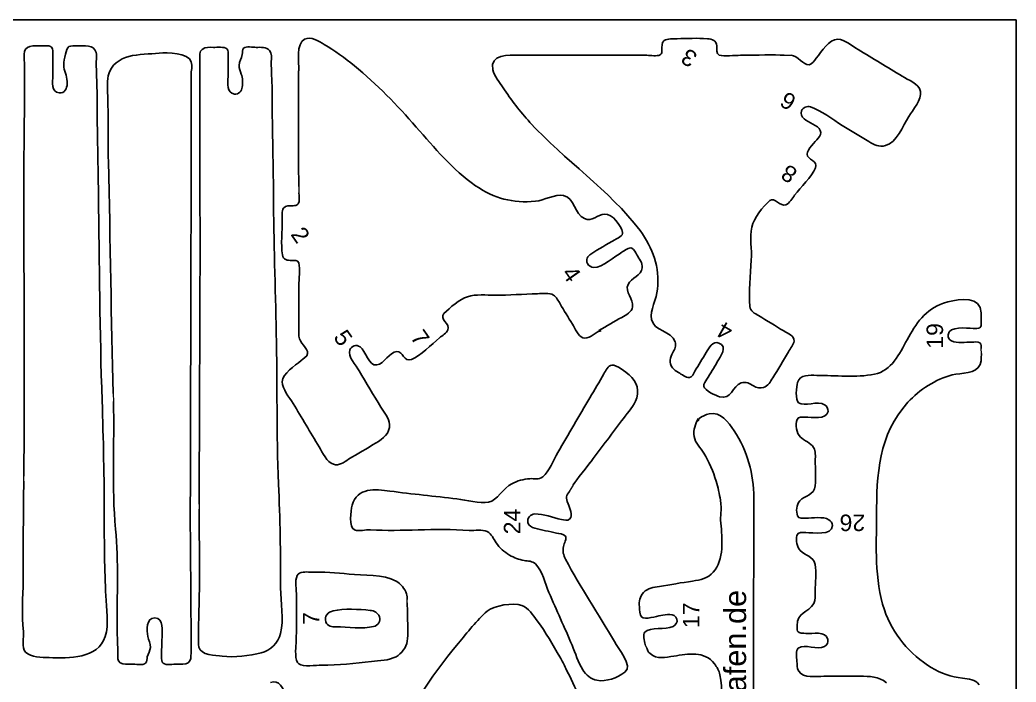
# Model space of a CAD drawing. Header units: millimetres. Extents: x 0 to 310, y 0 to 225.
# Drawn here: x 128.6 to 310, y 104.6 to 225 of the extents above; entities that cross this region are included whole.
import ezdxf
from ezdxf.enums import TextEntityAlignment as Align

# ---------------------------------------------------------------- set-up
doc = ezdxf.new("R2010")
doc.units = ezdxf.units.MM
doc.layers.add('Cut', color=7, linetype='Continuous', true_color=0xffffff)
doc.layers.add('Stege', color=5, linetype='Continuous', lineweight=15, true_color=0x0000ff)
doc.layers.add('Text', color=1, linetype='Continuous', lineweight=25, true_color=0xff0000)
doc.styles.add('textstyle12', font='')
doc.styles.add('textstyle18', font='')
doc.styles.add('textstyle20', font='')
doc.styles.add('textstyle27', font='')
doc.styles.add('textstyle39', font='')
doc.styles.add('textstyle45', font='')
doc.styles.add('textstyle54', font='')
doc.styles.add('textstyle55', font='')
doc.styles.add('textstyle56', font='')
doc.styles.add('textstyle57', font='')
doc.styles.add('textstyle58', font='')
doc.styles.add('textstyle60', font='')
doc.styles.add('textstyle61', font='')
doc.styles.add('textstyle62', font='')
doc.styles.get('textstyle12').set_extended_font_data('Arial')
doc.styles.get('textstyle18').set_extended_font_data('Arial')
doc.styles.get('textstyle20').set_extended_font_data('Arial')
doc.styles.get('textstyle27').set_extended_font_data('Arial')
doc.styles.get('textstyle39').set_extended_font_data('Arial')
doc.styles.get('textstyle45').set_extended_font_data('Arial')
doc.styles.get('textstyle54').set_extended_font_data('Arial')
doc.styles.get('textstyle55').set_extended_font_data('Arial')
doc.styles.get('textstyle56').set_extended_font_data('Arial')
doc.styles.get('textstyle57').set_extended_font_data('Arial')
doc.styles.get('textstyle58').set_extended_font_data('Arial')
doc.styles.get('textstyle60').set_extended_font_data('Arial')
doc.styles.get('textstyle61').set_extended_font_data('Arial')
doc.styles.get('textstyle62').set_extended_font_data('Arial')

msp = doc.modelspace()

# ---------------------------------------------------------------- linework, layer by layer
at = {"layer": 'Cut'}
for p, q in [((0, 225), (310, 225)), ((310, 225), (310, 0))]:
    msp.add_line(p, q, dxfattribs=at)
for points in [[(134.61, 218.67), (134.61, 214.85)], [(161.4, 213.18), (161.4, 217.91)], [(166.52, 218.43), (166.52, 214.63)], [(219.53, 218.57), (236.99, 218.57), (242.77, 218.57)], [(179.39, 194.68), (179.32, 198.83), (179.32, 215.76)], [(159.78, 209.96), (159.78, 192.54)], [(159.78, 114.42), (159.78, 109.81)], [(281.58, 105.61), (275.01, 105.61)]]:
    msp.add_lwpolyline(points, dxfattribs=at)
msp.add_lwpolyline([(234.42, 168.5), (234.42, 168.5)], close=True, dxfattribs=at)
for points in [[(179.42, 215.76), (179.42, 217.35), (178.85, 220.63), (180.47, 221.48)], [(180.47, 221.48), (181.64, 222.09), (183.04, 221.14), (184.01, 220.56)], [(245.94, 221.23), (246.51, 221.65), (247.59, 221.59), (248.28, 221.59)], [(248.28, 221.59), (250.1, 221.6), (251.99, 221.75), (253.8, 221.57)], [(253.8, 221.57), (254.69, 221.49), (255.39, 221.29), (255.49, 220.28)], [(273.63, 218.05), (274.57, 219.18), (275.92, 221.56), (277.56, 221.49)], [(277.56, 221.49), (278.83, 221.45), (280.17, 220.22), (281.24, 219.61)], [(129.39, 218.28), (129.35, 218.91), (129.42, 219.64), (130, 220)], [(130, 220), (130.57, 220.35), (131.32, 220.26), (131.97, 220.26)], [(131.97, 220.26), (132.61, 220.26), (133.92, 220.49), (134.4, 220.03)], [(134.4, 220.03), (134.72, 219.71), (134.61, 219.09), (134.61, 218.67)], [(136.63, 216.43), (136.5, 217.31), (136.97, 219.22), (137.33, 219.95)], [(137.33, 219.95), (137.52, 220.34), (138.17, 220.26), (138.57, 220.26)], [(138.57, 220.26), (139.61, 220.26), (141.64, 220.57), (142.28, 219.59)], [(142.28, 219.59), (142.7, 218.94), (142.53, 217.96), (142.53, 217.22)], [(161.4, 217.91), (161.4, 218.51), (161.29, 219.25), (161.81, 219.65)], [(161.81, 219.65), (162.39, 220.11), (163.2, 220.01), (163.89, 220.01)], [(163.89, 220.01), (164.45, 220.01), (165.91, 220.14), (166.31, 219.77)], [(166.31, 219.77), (166.63, 219.48), (166.52, 218.83), (166.52, 218.43)], [(169.11, 218.7), (169.18, 219.09), (169.04, 219.62), (169.35, 219.87)], [(169.35, 219.87), (169.85, 220.26), (171, 220.01), (171.64, 220.01)], [(171.64, 220.01), (172.44, 220.01), (173.51, 220.13), (174.08, 219.46)], [(174.08, 219.46), (174.54, 218.91), (174.39, 218.07), (174.39, 217.38)], [(184.01, 220.56), (185.9, 219.44), (187.8, 218.04), (189.53, 216.65)], [(245.22, 218.65), (245.54, 218.81), (245.52, 219.19), (245.53, 219.49)], [(245.53, 219.49), (245.54, 220.1), (245.4, 220.84), (245.94, 221.23)], [(255.49, 220.28), (255.54, 219.76), (255.32, 218.79), (255.92, 218.62)], [(281.24, 219.61), (283.91, 218.07), (286.6, 216.36), (289.24, 214.77)], [(129.46, 213.79), (129.46, 215.27), (129.48, 216.8), (129.39, 218.28)], [(144.71, 214.84), (145.83, 219.04), (150.55, 218.63), (153.98, 218.96)], [(153.98, 218.96), (155.45, 219.1), (159.28, 219.07), (159.83, 217.35)], [(168.52, 216.73), (168.55, 217.52), (168.96, 217.93), (169.11, 218.7)], [(214.75, 215.95), (214.06, 218.85), (217.7, 218.57), (219.53, 218.57)], [(242.77, 218.57), (243.51, 218.57), (244.58, 218.34), (245.22, 218.65)], [(255.92, 218.62), (256.97, 218.3), (258.69, 218.57), (259.84, 218.57)], [(259.84, 218.57), (262.89, 218.57), (265.98, 218.71), (267.76, 218.58)], [(269.03, 218.57), (270.27, 218.51), (271.3, 216.74), (272.31, 216.86)], [(272.31, 216.86), (272.85, 216.92), (273.31, 217.66), (273.63, 218.05)], [(137.24, 213.39), (137.3, 214.59), (136.79, 215.31), (136.63, 216.43)], [(142.53, 217.22), (142.53, 215.5), (142.66, 213.8), (142.66, 212.07)], [(159.83, 217.35), (160.06, 216.62), (159.79, 215.73), (159.79, 214.98)], [(168.92, 215.15), (168.72, 215.67), (168.5, 216.17), (168.52, 216.73)], [(174.39, 217.38), (174.39, 215.71), (174.53, 214.06), (174.53, 212.39)], [(189.53, 216.65), (193.65, 213.35), (197.3, 209.47), (200.78, 205.52)], [(216.6, 212.67), (215.95, 213.64), (215.02, 214.8), (214.75, 215.95)], [(134.61, 214.85), (134.61, 213.74), (134.26, 211.86), (135.8, 211.71)], [(144.56, 212.73), (144.52, 213.43), (144.53, 214.16), (144.71, 214.84)], [(159.79, 214.98), (159.77, 213.3), (159.78, 211.64), (159.78, 209.96)], [(166.52, 214.63), (166.52, 213.56), (166.22, 211.69), (167.7, 211.51)], [(169.1, 212.79), (169.17, 213.62), (169.21, 214.39), (168.92, 215.15)], [(289.24, 214.77), (290.37, 214.09), (292.26, 213.41), (292.59, 212.01)], [(129.33, 194.66), (129.33, 201.03), (129.46, 207.43), (129.46, 213.79)], [(135.8, 211.71), (136.75, 211.62), (137.2, 212.57), (137.24, 213.39)], [(144.74, 199.27), (144.63, 203.76), (144.77, 208.25), (144.56, 212.73)], [(161.4, 193.75), (161.37, 200.22), (161.4, 206.7), (161.4, 213.18)], [(167.7, 211.51), (168.43, 211.42), (169.03, 212.06), (169.1, 212.79)], [(174.53, 212.39), (174.53, 205.93), (174.76, 199.54), (174.79, 193.1)], [(221.49, 206.37), (219.7, 208.35), (218.07, 210.46), (216.6, 212.67)], [(142.66, 212.07), (142.66, 205.78), (142.85, 199.5), (142.92, 193.2)], [(292.59, 212.01), (292.93, 210.54), (291.16, 208.6), (290.45, 207.42)], [(272.57, 209.18), (271.93, 209.39), (271.21, 209.13), (270.96, 208.46)], [(278.35, 205.81), (276.58, 206.9), (274.54, 208.55), (272.57, 209.18)], [(270.96, 208.46), (270.76, 207.92), (270.99, 207.36), (271.42, 207.01)], [(271.42, 207.01), (272.18, 206.38), (273.93, 205.82), (274.36, 204.91)], [(290.45, 207.42), (289.43, 205.72), (288.26, 202.72), (286.22, 202.14)], [(200.78, 205.52), (204.08, 201.78), (207.42, 197.7), (211.58, 194.85)], [(241.53, 186.67), (235.91, 194.15), (227.78, 199.44), (221.49, 206.37)], [(283.2, 202.87), (281.6, 203.82), (279.92, 204.84), (278.35, 205.81)], [(273.96, 203.48), (273.46, 202.82), (271.92, 201.45), (271.94, 200.59)], [(274.36, 204.91), (274.62, 204.37), (274.27, 203.9), (273.96, 203.48)], [(286.22, 202.14), (285.07, 201.81), (284.15, 202.32), (283.2, 202.87)], [(271.94, 200.59), (271.97, 199.57), (274, 199.35), (273.47, 198.1)], [(145.6, 157.06), (145.22, 170.16), (145.1, 184.72), (144.74, 199.27)], [(273.47, 198.1), (272.76, 196.42), (270.8, 194.57), (269.67, 193.11)], [(129.33, 142.01), (129.53, 159.55), (129.33, 177.11), (129.33, 194.66)], [(211.58, 194.85), (214.99, 192.53), (218.36, 191.62), (222.48, 192.02)], [(142.92, 193.2), (143.07, 180.74), (143.17, 168.2), (143.59, 155.73)], [(159.78, 192.54), (159.78, 172.92), (159.65, 153.26), (159.65, 133.69)], [(161.28, 136.91), (161.27, 155.24), (161.48, 174.55), (161.4, 193.75)], [(174.79, 193.1), (174.83, 184.78), (175.12, 176.36), (175.31, 168.02)], [(179.28, 191.52), (179.63, 192.03), (179.42, 192.95), (179.42, 193.57)], [(222.48, 192.02), (224.04, 192.17), (226.08, 193.36), (227.6, 193.05)], [(227.6, 193.05), (229.72, 192.61), (229.55, 189.62), (231.41, 188.85)], [(268.1, 191.37), (267.05, 190.95), (266.04, 192.88), (265.15, 192.13)], [(269.67, 193.11), (269.24, 192.56), (268.76, 191.63), (268.1, 191.37)], [(176.4, 188.59), (176.4, 189.23), (176.21, 190.24), (176.63, 190.78)], [(176.63, 190.78), (177.03, 191.3), (177.78, 191.2), (178.37, 191.21)], [(178.37, 191.21), (178.69, 191.22), (179.08, 191.21), (179.28, 191.52)], [(265.15, 192.13), (263.92, 191.09), (262.21, 188.9), (261.87, 187.33)], [(231.41, 188.85), (232.77, 188.28), (233.81, 189.57), (235.08, 189.68)], [(235.08, 189.68), (236.54, 189.81), (238.06, 187.61), (238.36, 186.36)], [(176.42, 182.28), (176.12, 184.19), (176.4, 186.63), (176.4, 188.59)], [(261.87, 187.33), (261.46, 185.41), (261.93, 183.25), (261.79, 181.29)], [(236.92, 185.01), (235.51, 184.17), (233.95, 183.36), (232.59, 182.42)], [(238.36, 186.36), (238.52, 185.69), (237.39, 185.3), (236.92, 185.01)], [(244.72, 176.04), (245.1, 179.98), (243.89, 183.53), (241.53, 186.67)], [(238.23, 182.76), (238.68, 183.03), (239.52, 183.74), (240.04, 183.47)], [(240.04, 183.47), (240.47, 183.26), (240.7, 182.68), (240.94, 182.28)], [(178.11, 181.23), (177.33, 181.24), (176.56, 181.38), (176.42, 182.28)], [(232.59, 182.42), (232.02, 182.03), (231.6, 181.4), (231.95, 180.71)], [(233.11, 179.97), (234.62, 179.96), (236.95, 181.99), (238.23, 182.76)], [(240.94, 182.28), (241.34, 181.62), (242.04, 180.75), (241.94, 179.92)], [(179.38, 180.82), (179.22, 181.35), (178.55, 181.23), (178.11, 181.23)], [(179.42, 176.64), (179.42, 177.87), (179.72, 179.66), (179.38, 180.82)], [(231.95, 180.71), (232.18, 180.28), (232.63, 179.97), (233.11, 179.97)], [(241.94, 179.92), (241.78, 178.42), (239.95, 178.14), (239.36, 176.9)], [(261.79, 181.29), (261.61, 178.65), (261.32, 175.51), (261.55, 172.89)], [(179.42, 167.45), (179.38, 170.47), (179.42, 173.61), (179.42, 176.64)], [(239.36, 176.9), (238.71, 175.54), (240.4, 174.19), (240.17, 172.83)], [(243.62, 170.53), (243.33, 172.12), (244.56, 174.36), (244.72, 176.04)], [(210.14, 174.66), (208.68, 174.21), (206.91, 172.68), (205.83, 171.59)], [(215.13, 174.93), (213.54, 174.93), (211.66, 175.14), (210.14, 174.66)], [(222.87, 175.19), (220.3, 175.13), (217.7, 174.93), (215.13, 174.93)], [(225.76, 174.95), (225, 175.42), (223.74, 175.22), (222.87, 175.19)], [(226.97, 173.36), (226.63, 173.92), (226.34, 174.6), (225.76, 174.95)], [(296.8, 173.48), (298.65, 174.07), (302.56, 175), (303.45, 172.69)], [(229.21, 169.68), (228.45, 170.9), (227.71, 172.13), (226.97, 173.36)], [(240.17, 172.83), (240, 171.81), (239.04, 171.35), (238.23, 170.9)], [(261.55, 172.89), (261.63, 171.99), (262.42, 171.63), (263.12, 171.21)], [(290.15, 166.79), (291.73, 169.7), (293.5, 172.42), (296.8, 173.48)], [(303.45, 172.69), (303.75, 171.9), (303.64, 170.79), (303.63, 169.94)], [(205.83, 171.59), (204.87, 170.62), (207.03, 169.68), (206.56, 168.63)], [(238.23, 170.9), (236.8, 170.1), (235.49, 169.27), (234.03, 168.5)], [(247.92, 166.46), (247.29, 168.45), (244.02, 168.35), (243.62, 170.53)], [(263.12, 171.21), (264.66, 170.28), (266.18, 169.35), (267.71, 168.43)], [(231.14, 167.16), (230.25, 167.48), (229.7, 168.91), (229.21, 169.68)], [(302.19, 168.89), (301.01, 168.89), (297.78, 169.41), (297.62, 167.71)], [(303.42, 169.02), (303.13, 168.79), (302.57, 168.89), (302.19, 168.89)], [(303.63, 169.94), (303.63, 169.63), (303.68, 169.23), (303.42, 169.02)], [(175.31, 168.02), (175.52, 158.89), (175.31, 149.75), (175.71, 140.58)], [(181, 164.3), (181.14, 165.31), (179.44, 166.26), (179.42, 167.45)], [(205.02, 167.18), (203.57, 165.99), (201.6, 163.91), (199.9, 163.23)], [(206.56, 168.63), (206.29, 168.01), (205.53, 167.59), (205.02, 167.18)], [(234.03, 168.37), (233.28, 167.93), (232.02, 166.84), (231.14, 167.16)], [(234.03, 168.5), (234.33, 168.3), (234.19, 168.34), (234.42, 168.5)], [(267.71, 168.43), (268.38, 168.02), (269.67, 167.52), (269.58, 166.59)], [(297.62, 167.71), (297.57, 167.22), (297.82, 166.82), (298.25, 166.61)], [(190.57, 165.53), (189.87, 166.04), (188.99, 165.71), (188.71, 164.96)], [(193.6, 162.24), (192.13, 162), (191.57, 164.8), (190.57, 165.53)], [(247.52, 164.49), (247.88, 165.11), (248.15, 165.71), (247.92, 166.46)], [(255.9, 166.23), (254.77, 166.66), (254.08, 165.3), (253.59, 164.49)], [(255.6, 162.78), (256.15, 163.77), (257.59, 165.58), (255.9, 166.23)], [(269.58, 166.59), (269.51, 165.88), (268.89, 165.23), (268.54, 164.62)], [(284.2, 160.55), (287.32, 161.17), (288.78, 164.26), (290.15, 166.79)], [(298.25, 166.61), (299.26, 166.13), (300.81, 166.39), (301.92, 166.39)], [(301.92, 166.39), (302.35, 166.39), (303.07, 166.53), (303.42, 166.26)], [(303.42, 166.26), (303.7, 166.03), (303.63, 165.53), (303.63, 165.21)], [(179.81, 163.02), (180.2, 163.34), (180.93, 163.76), (181, 164.3)], [(188.71, 164.96), (188.27, 163.81), (189.81, 162.11), (190.39, 161.15)], [(197.27, 164.67), (195.86, 164.58), (194.99, 162.47), (193.6, 162.24)], [(199.9, 163.23), (198.55, 162.7), (198.37, 164.75), (197.27, 164.67)], [(247.42, 161.74), (246.69, 162.65), (247.01, 163.6), (247.52, 164.49)], [(253.59, 164.49), (252.9, 163.35), (252.21, 162.21), (251.52, 161.08)], [(268.54, 164.62), (267.62, 163.03), (266.68, 161.45), (265.7, 159.89)], [(303.7, 164.32), (303.63, 164.31), (303.77, 163.16), (303.46, 162.32)], [(176.4, 159.18), (176.41, 160.71), (178.72, 162.1), (179.81, 163.02)], [(234.96, 160.62), (235.29, 161.21), (235.65, 162.12), (236.42, 162.2)], [(236.42, 162.2), (237.28, 162.3), (238.93, 160.95), (239.57, 160.42)], [(248.55, 160.87), (248.14, 161.11), (247.72, 161.36), (247.42, 161.74)], [(253.69, 159.63), (254.32, 160.68), (255, 161.72), (255.6, 162.78)], [(303.46, 162.32), (302.83, 160.61), (299.93, 160.81), (298.38, 160.42)], [(190.39, 161.15), (191.7, 158.96), (193.01, 156.77), (194.33, 154.58)], [(232.4, 156.28), (233.24, 157.74), (234.15, 159.15), (234.96, 160.62)], [(239.57, 160.42), (240.95, 159.3), (241.57, 157.3), (240.71, 155.63)], [(250.51, 159.95), (249.87, 159.85), (249.08, 160.56), (248.55, 160.87)], [(251.52, 161.08), (251.27, 160.67), (251.03, 160.03), (250.51, 159.95)], [(253.13, 158.34), (253.04, 158.77), (253.49, 159.29), (253.69, 159.63)], [(265.7, 159.89), (265.26, 159.19), (264.87, 158.4), (264.04, 158.14)], [(270.22, 159.04), (270.67, 160.54), (272.43, 160.35), (273.7, 160.35)], [(273.7, 160.35), (277.07, 160.35), (280.9, 159.89), (284.2, 160.55)], [(298.38, 160.42), (295.38, 159.68), (292.39, 157.75), (290.3, 155.44)], [(178.36, 155.24), (177.65, 156.4), (176.4, 157.79), (176.4, 159.18)], [(256.03, 156.45), (255.37, 156.65), (253.27, 157.59), (253.13, 158.34)], [(259.97, 158.98), (258.33, 158.39), (258.16, 155.82), (256.03, 156.45)], [(262.2, 158.43), (261.49, 158.81), (260.81, 159.28), (259.97, 158.98)], [(264.04, 158.14), (263.37, 157.93), (262.78, 158.12), (262.2, 158.43)], [(270.36, 155.37), (269.76, 155.81), (270.02, 158.37), (270.22, 159.04)], [(226.56, 146.31), (228.48, 149.65), (230.48, 152.96), (232.4, 156.28)], [(143.59, 155.73), (143.82, 148.73), (143.98, 141.6), (143.98, 134.62)], [(146.04, 132.37), (145.31, 140.03), (145.87, 147.9), (145.65, 155.59)], [(183.1, 147.36), (181.5, 149.98), (179.96, 152.63), (178.36, 155.24)], [(194.33, 154.58), (194.91, 153.62), (195.82, 152.59), (195.91, 151.43)], [(240.71, 155.63), (240.05, 154.34), (239.05, 153.25), (238.18, 152.08)], [(275.14, 155.01), (273.86, 155.85), (271.54, 154.53), (270.36, 155.37)], [(275.76, 153.79), (275.83, 154.28), (275.54, 154.74), (275.14, 155.01)], [(290.3, 155.44), (284.98, 149.56), (284.59, 142.31), (284.59, 134.75)], [(251.38, 149.21), (251.19, 150.47), (251.62, 151.49), (252.14, 152.5)], [(252.14, 152.5), (252.27, 152.14), (252.24, 152.22), (252.01, 152.1)], [(252.28, 152.5), (252.86, 152.88), (253.43, 153.2), (254.11, 153.35)], [(254.11, 153.35), (256.2, 153.78), (257.65, 151.79), (258.66, 150.26)], [(270.13, 152.33), (270.34, 152.83), (271.1, 152.74), (271.6, 152.74)], [(271.6, 152.74), (272.75, 152.74), (275.53, 152.22), (275.76, 153.79)], [(195.91, 151.43), (196.04, 149.8), (194.71, 148.79), (193.47, 148.05)], [(238.18, 152.08), (236.21, 149.45), (234.2, 146.85), (232.24, 144.21)], [(270.72, 149.13), (270.03, 149.79), (269.75, 151.42), (270.13, 152.33)], [(253.14, 146.2), (252.55, 147.17), (251.56, 148.08), (251.38, 149.21)], [(258.66, 150.26), (261.04, 146.68), (262.26, 142.39), (262.25, 138.06)], [(273.14, 147.22), (272.64, 148.09), (271.42, 148.46), (270.72, 149.13)], [(185.72, 144.16), (184.44, 144.52), (183.75, 146.3), (183.1, 147.36)], [(193.47, 148.05), (191.82, 147.06), (190.07, 146.1), (188.48, 145.07)], [(273.44, 144.86), (273.44, 145.67), (273.55, 146.51), (273.14, 147.22)], [(223.81, 141.9), (225.01, 142.85), (225.79, 144.97), (226.56, 146.31)], [(255.39, 141.08), (254.86, 142.85), (254.1, 144.6), (253.14, 146.2)], [(188.48, 145.07), (187.63, 144.52), (186.74, 143.86), (185.72, 144.16)], [(232.44, 144.51), (231.41, 143.12), (229.29, 140.58), (229.29, 140.17)], [(273.41, 140.27), (273.58, 141.76), (273.44, 143.36), (273.44, 144.86)], [(218.18, 140.63), (219.19, 141.14), (220.31, 141.49), (221.46, 141.55)], [(221.46, 141.55), (222.35, 141.6), (223.04, 141.28), (223.81, 141.9)], [(129.2, 123), (129.2, 129.34), (129.26, 135.68), (129.33, 141.08)], [(175.71, 140.58), (175.99, 134.29), (176.1, 127.97), (176.1, 121.68)], [(189.13, 136.72), (190, 140), (193.36, 139.65), (195.99, 139.29)], [(213.97, 137.28), (215.46, 137.51), (216.73, 139.9), (218.18, 140.63)], [(256.16, 137.66), (256.02, 138.74), (255.7, 140.03), (255.39, 141.08)], [(270.6, 137.49), (271.6, 138.61), (273.22, 138.46), (273.41, 140.27)], [(195.99, 139.29), (200.05, 138.74), (204.13, 138.37), (208.2, 137.87)], [(208.2, 137.87), (209.91, 137.66), (212.29, 137.01), (213.97, 137.28)], [(228.68, 139.22), (228.09, 138.52), (227.97, 138.14), (228.42, 136.99)], [(262.25, 138.06), (262.22, 117.31), (262.12, 96.58), (262.12, 75.83)], [(189.56, 132.25), (188.43, 132.69), (188.87, 135.73), (189.13, 136.72)], [(228.42, 136.99), (228.7, 136.25), (229.41, 134.88), (228.71, 134.18)], [(256.24, 133.46), (256.1, 134.94), (256.46, 135.65), (256.16, 137.66)], [(270.2, 134.77), (269.93, 135.66), (269.98, 136.79), (270.6, 137.49)], [(143.98, 134.62), (143.98, 129.94), (144.04, 124.94), (144.25, 120.23)], [(161.26, 119.32), (161.37, 124.85), (161.27, 130.43), (161.27, 135.99)], [(222.38, 135.13), (221.55, 135.1), (220.91, 134.37), (221.12, 133.57)], [(227.23, 134.12), (225.71, 134.43), (223.93, 135.2), (222.38, 135.13)], [(271.73, 134.36), (271.24, 134.36), (270.36, 134.22), (270.2, 134.77)], [(275.92, 134.09), (274.88, 134.73), (272.94, 134.36), (271.73, 134.36)], [(284.59, 134.75), (284.59, 131.96), (284.48, 129.14), (284.6, 126.35)], [(159.65, 133.69), (159.65, 127.26), (159.78, 120.86), (159.78, 114.42)], [(221.12, 133.57), (221.28, 132.95), (221.81, 132.7), (222.38, 132.54)], [(222.38, 132.54), (223.65, 132.18), (225.02, 131.97), (226.31, 131.65)], [(228.71, 134.18), (228.37, 133.83), (227.69, 134.03), (227.23, 134.12)], [(254.86, 124.55), (256.88, 126.74), (256.5, 130.71), (256.24, 133.46)], [(271.73, 131.74), (272.96, 131.74), (276.6, 131.12), (276.55, 133.05)], [(276.55, 133.05), (276.54, 133.49), (276.29, 133.86), (275.92, 134.09)], [(146.32, 114.29), (146.3, 120.25), (146.6, 126.44), (146.04, 132.37)], [(192.44, 132.25), (191.53, 132.3), (190.44, 131.9), (189.56, 132.25)], [(201.11, 132.23), (198.22, 132.15), (195.33, 132.09), (192.44, 132.25)], [(210.43, 132.14), (207.38, 132.35), (204.18, 132.31), (201.11, 132.23)], [(213.71, 131.92), (212.72, 132.4), (211.51, 132.07), (210.43, 132.14)], [(215.32, 129.9), (214.82, 130.61), (214.55, 131.52), (213.71, 131.92)], [(226.31, 131.65), (226.79, 131.53), (227.63, 131.51), (227.93, 131.14)], [(227.93, 131.14), (228.27, 130.71), (227.69, 129.73), (227.59, 129.24)], [(270.69, 128.47), (270.11, 129.06), (269.91, 130.36), (270.09, 131.2)], [(270.09, 131.2), (270.24, 131.9), (271.18, 131.74), (271.73, 131.74)], [(217.78, 127.65), (216.82, 128.2), (215.95, 128.98), (215.32, 129.9)], [(227.59, 129.24), (227.39, 128.37), (227.58, 127.67), (227.99, 126.88)], [(220.41, 126.67), (219.46, 126.84), (218.6, 127.17), (217.78, 127.65)], [(273.39, 125.96), (273.12, 127.48), (271.61, 127.53), (270.69, 128.47)], [(222.48, 126.04), (221.89, 126.6), (221.17, 126.54), (220.41, 126.67)], [(224.95, 120.84), (224.27, 122.42), (223.74, 124.86), (222.48, 126.04)], [(227.99, 126.88), (230.66, 121.81), (234, 116.89), (236.86, 111.91)], [(273.44, 121.1), (273.44, 122.65), (273.67, 124.43), (273.39, 125.96)], [(284.6, 126.35), (284.73, 123.45), (285.11, 120.41), (286.02, 117.69)], [(178.98, 120.24), (178.98, 121.25), (178.63, 123.01), (179.12, 123.91)], [(179.12, 123.91), (179.54, 124.68), (180.71, 124.57), (181.47, 124.57)], [(181.47, 124.57), (183.82, 124.57), (186.23, 124.49), (188.56, 124.21)], [(188.56, 124.21), (191.12, 123.91), (194.84, 124.21), (197.1, 122.93)], [(251.09, 122.92), (252.56, 123.14), (253.81, 123.41), (254.86, 124.55)], [(129.26, 113.77), (128.86, 116.75), (129.2, 119.99), (129.2, 123)], [(176.1, 121.68), (176.1, 119.07), (176.71, 115.93), (176.07, 113.41)], [(197.1, 122.93), (197.99, 122.42), (198.68, 121.57), (199.01, 120.63)], [(242.18, 120.85), (242.98, 121.69), (243.96, 121.79), (245.06, 121.96)], [(245.06, 121.96), (247.07, 122.28), (249.08, 122.63), (251.09, 122.92)], [(144.25, 120.23), (144.34, 118), (144.89, 115), (144.17, 112.84)], [(178.9, 111.57), (179.07, 114.44), (178.98, 117.36), (178.98, 120.24)], [(199.01, 120.63), (199.16, 120.23), (199.12, 119.82), (199.13, 119.55)], [(229.15, 111.25), (227.79, 114.49), (226.33, 117.63), (224.95, 120.84)], [(241.42, 118.23), (241.3, 119.22), (241.48, 120.11), (242.18, 120.85)], [(273.16, 118.87), (273.53, 119.55), (273.44, 120.34), (273.44, 121.1)], [(161.14, 112.75), (161.14, 114.94), (161.22, 117.13), (161.26, 119.32)], [(185.68, 117.52), (187.61, 117.95), (190.4, 117.8), (192.37, 117.59)], [(199.13, 118.95), (199.13, 118.65), (199.2, 117.66), (199.2, 116.3)], [(213.71, 117.46), (214.94, 118.49), (218.47, 119.05), (219.99, 118.5)], [(219.99, 118.5), (221.31, 118.03), (222, 116.77), (222.81, 115.69)], [(241.85, 116.35), (241.47, 116.69), (241.47, 117.75), (241.42, 118.23)], [(270.15, 114.8), (270.05, 117.35), (272.14, 117.04), (273.16, 118.87)], [(153.19, 116.22), (151.59, 116.31), (151.66, 113.91), (151.92, 112.84)], [(154.5, 112.71), (154.53, 113.81), (154.79, 116.13), (153.19, 116.22)], [(184.33, 115.51), (183.94, 116.51), (184.72, 117.31), (185.68, 117.52)], [(192.37, 117.59), (193.11, 117.51), (193.82, 117.18), (194.09, 116.43)], [(194.09, 116.43), (194.37, 115.68), (193.84, 114.83), (193.03, 114.64)], [(199.2, 116.3), (199.2, 114.93), (199.39, 113.31), (199.15, 111.97)], [(208.47, 111.62), (210.09, 113.55), (211.8, 115.83), (213.71, 117.46)], [(245.32, 116.65), (244.59, 116.53), (242.39, 115.86), (241.85, 116.35)], [(248.23, 116), (247.83, 117.21), (246.28, 116.81), (245.32, 116.65)], [(286.02, 117.69), (287.46, 113.37), (290.68, 109.56), (294.57, 107.19)], [(146.46, 109.67), (146.46, 111.22), (146.33, 112.76), (146.32, 114.29)], [(186.2, 114.59), (185.42, 114.59), (184.65, 114.69), (184.33, 115.51)], [(193.03, 114.64), (191.07, 114.19), (188.25, 114.59), (186.2, 114.59)], [(222.81, 115.69), (224.37, 113.6), (225.65, 111.36), (226.95, 109.12)], [(242.38, 113.65), (243.48, 114.64), (246.15, 114.02), (247.54, 114.65)], [(247.54, 114.65), (248.03, 114.87), (248.42, 115.44), (248.23, 116)], [(270.23, 113.79), (270.08, 114.1), (270.16, 114.45), (270.15, 114.8)], [(129.64, 109.99), (128.91, 110.75), (129.39, 112.75), (129.26, 113.77)], [(144.17, 112.84), (142.81, 108.76), (137.53, 108.86), (133.95, 109.01)], [(151.92, 112.84), (152.08, 112.17), (152.43, 111.59), (152.38, 110.86)], [(154.4, 109.15), (154.41, 110.34), (154.48, 111.52), (154.5, 112.71)], [(161.22, 110.92), (161.08, 111.53), (161.14, 112.14), (161.14, 112.75)], [(176.07, 113.41), (175.64, 111.73), (174.23, 110.27), (172.56, 109.85)], [(242.47, 111.41), (242.36, 111.98), (241.98, 113.28), (242.38, 113.65)], [(271.73, 113.4), (271.31, 113.44), (270.43, 113.4), (270.23, 113.79)], [(275.74, 112.31), (275.38, 113.95), (272.9, 113.29), (271.73, 113.4)], [(152.38, 110.86), (152.34, 110.22), (151.99, 109.74), (151.82, 109.15)], [(165.47, 109.25), (164.22, 109.39), (161.54, 109.43), (161.22, 110.92)], [(179.39, 107.85), (178.61, 108.43), (178.85, 110.67), (178.9, 111.57)], [(195.34, 91.27), (198.76, 98.51), (203.28, 105.41), (208.47, 111.62)], [(199.15, 111.97), (198.95, 110.82), (198.11, 109.75), (197.1, 109.17)], [(231.1, 106.79), (230.27, 108.17), (229.77, 109.79), (229.15, 111.25)], [(236.86, 111.91), (237.56, 110.68), (240.31, 107.48), (238.78, 106.36)], [(243.36, 109.74), (242.86, 110.19), (243.01, 110.23), (242.74, 110.69)], [(270.09, 108.37), (270.04, 108.97), (269.84, 110.38), (270.34, 110.73)], [(270.34, 110.73), (271.57, 111.57), (273.79, 110.27), (275.13, 111.02)], [(275.13, 111.02), (275.57, 111.26), (275.84, 111.82), (275.74, 112.31)], [(133.95, 109.01), (132.66, 109.07), (130.6, 109), (129.64, 109.99)], [(146.88, 108.06), (146.38, 108.43), (146.46, 109.1), (146.46, 109.67)], [(151.82, 109.15), (151.71, 108.77), (151.85, 108.22), (151.52, 107.96)], [(154.71, 107.96), (154.39, 108.2), (154.4, 108.76), (154.4, 109.15)], [(159.78, 109.81), (159.78, 109.18), (159.8, 108.44), (159.24, 108.04)], [(172.56, 109.85), (170.49, 109.33), (167.59, 109), (165.47, 109.25)], [(197.1, 109.17), (195.84, 108.45), (194.07, 108.45), (192.63, 108.29)], [(226.95, 109.12), (227.35, 108.44), (227.69, 107.72), (228.03, 107.02)], [(247.68, 109.27), (246.16, 109.04), (244.62, 108.61), (243.36, 109.74)], [(255.09, 107.86), (253.2, 110.3), (250.34, 109.68), (247.68, 109.27)], [(148.96, 107.83), (148.33, 107.83), (147.4, 107.66), (146.88, 108.06)], [(151.52, 107.96), (151.02, 107.56), (149.59, 107.83), (148.96, 107.83)], [(157.28, 107.83), (156.6, 107.83), (155.25, 107.56), (154.71, 107.96)], [(159.24, 108.04), (158.73, 107.67), (157.89, 107.83), (157.28, 107.83)], [(183.58, 107.64), (182.54, 107.64), (180.24, 107.22), (179.39, 107.85)], [(192.63, 108.29), (189.62, 107.95), (186.61, 107.64), (183.58, 107.64)], [(228.03, 107.02), (229.75, 103.59), (231.33, 100.03), (232.88, 96.52)], [(256.08, 105.89), (255.91, 106.6), (255.54, 107.29), (255.09, 107.86)], [(270.42, 106.53), (270.08, 107.07), (270.14, 107.74), (270.09, 108.37)], [(294.57, 107.19), (296.28, 106.15), (298.23, 105.52), (300.22, 105.25)], [(233.67, 104.87), (232.6, 105.05), (231.66, 105.87), (231.1, 106.79)], [(238.78, 106.36), (237.37, 105.32), (235.42, 104.56), (233.67, 104.87)], [(256.21, 97.49), (256.21, 100.13), (256.7, 103.32), (256.08, 105.89)], [(275.01, 105.61), (273.63, 105.61), (271.27, 105.19), (270.42, 106.53)], [(286.43, 104.44), (284.96, 105.56), (283.36, 105.61), (281.58, 105.61)], [(300.22, 105.25), (301.35, 105.1), (302.61, 105.08), (303.27, 104.04)], [(174.24, 104.45), (175.89, 105.09), (176.44, 103.37), (177.16, 102.15)]]:
    msp.add_open_spline(points, degree=3, dxfattribs=at)
at = {"layer": 'Stege'}
for p, q in [((267.76, 218.58), (269.03, 218.57)), ((179.39, 194.68), (179.42, 193.57)), ((303.7, 164.32), (303.63, 165.21)), ((145.6, 157.06), (145.65, 155.59)), ((129.33, 141.08), (129.33, 142.01)), ((228.68, 139.22), (229.29, 140.17)), ((161.28, 136.91), (161.27, 135.99)), ((199.13, 118.95), (199.13, 119.55)), ((242.74, 110.69), (242.47, 111.41))]:
    msp.add_line(p, q, dxfattribs=at)

# ---------------------------------------------------------------- texts
at = {"layer": 'Text', "lineweight": 60}
for s, height, rotation, style, p in [('3', 3, 150, 'textstyle55', (250.45, 218.08)), ('6', 3, 150, 'textstyle58', (268.49, 210.23)), ('8', 3, 150, 'textstyle39', (268.66, 196.98)), ('2', 3, 305, 'textstyle62', (179.71, 185.9)), ('4', 3, 305, 'textstyle57', (229.06, 178.79)), ('5', 3, 305, 'textstyle56', (187.49, 167.18)), ('7', 3, 305, 'textstyle60', (201.49, 167.18)), ('4', 3, 150, 'textstyle54', (256.95, 168.4)), ('19', 3, 90, 'textstyle27', (295.2, 167.52)), ('24', 3, 90, 'textstyle12', (218.24, 133.76)), ('26', 3, 180, 'textstyle18', (280.2, 133.52)), ('makerhafen.de', 4, 90, 'textstyle20', (258.84, 102.69)), ('17', 3, 90, 'textstyle45', (250.84, 116.69)), ('7', 3, 90, 'textstyle61', (181.64, 116.12))]:
    msp.add_text(s, height=height, rotation=rotation, dxfattribs=dict(at, style=style)).set_placement(p, align=Align.MIDDLE_CENTER)

doc.saveas('drawing.dxf')
